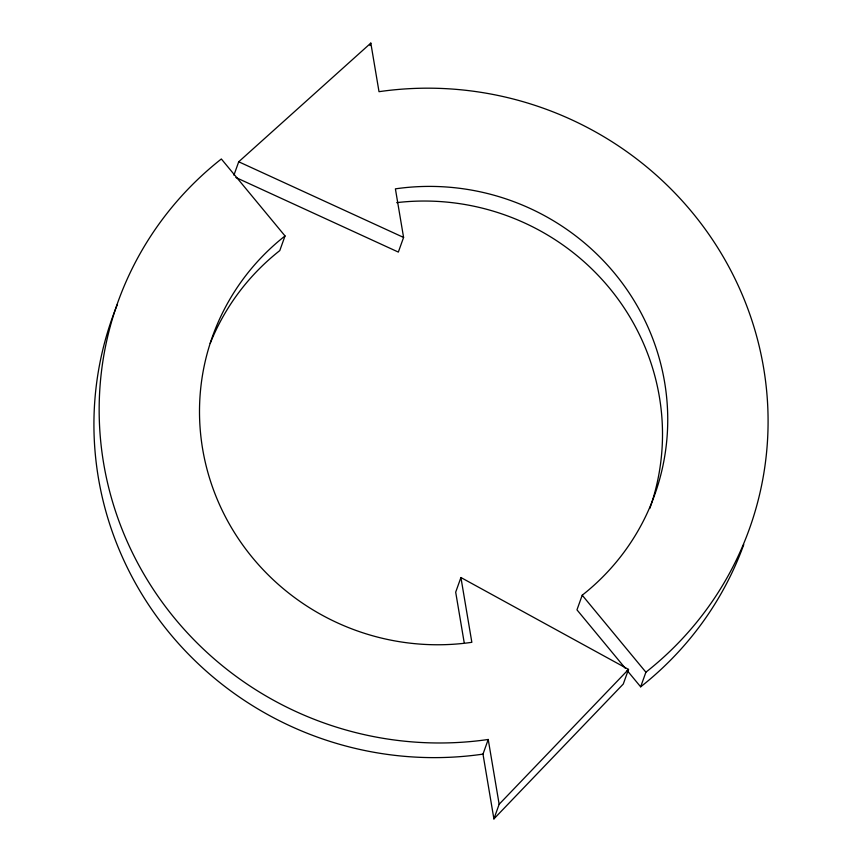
<?xml version="1.0" encoding="UTF-8"?>
<svg xmlns="http://www.w3.org/2000/svg" width="862" height="862" viewBox="0 0 862 862"><rect width="100%" height="100%" fill="white"/><g stroke="black" fill="none" stroke-linecap="round" stroke-linejoin="round"><path stroke-width="1.29" d="M233.914 175.191L238.72 161.776L370.822 43.1L379.011 91.684A335.49 326.353 19.7 0 1 738.217 285.591A335.49 326.353 19.7 0 1 645.897 672.198L640.66 686.831L627.073 670.41M488.226 739.477L482.989 754.121L493.904 818.9L499.152 804.257L488.226 739.477A335.49 326.353 19.7 0 1 129.02 545.571A335.49 326.353 19.7 0 1 221.34 158.974L285.031 235.951L279.784 250.594A234.841 228.452 19.7 0 0 210.199 343.378M369.949 45.535L370.822 43.1M625.37 668.352L576.969 609.854L582.216 595.211A234.841 228.452 19.7 0 0 646.834 324.586A234.841 228.452 19.7 0 0 395.399 188.853L403.588 237.438L398.341 252.081L235.919 177.529M493.904 818.9L623.28 684.029L628.527 669.397L460.922 577.529L455.686 592.172L464.155 642.405M499.152 804.257L628.527 669.397M238.72 161.776L403.588 237.438M582.216 595.211L645.897 672.198M460.922 577.529L471.848 642.309A234.841 228.452 19.7 0 1 220.403 506.576A234.841 228.452 19.7 0 1 285.031 235.951M743.766 544.59A335.49 326.353 19.7 0 1 640.66 686.831M482.989 754.121A335.49 326.353 19.7 0 1 168.209 631.469A335.49 326.353 19.7 0 1 117.264 304.739M396.692 202.635A234.841 228.452 19.7 0 1 649.819 508.429"/></g></svg>
